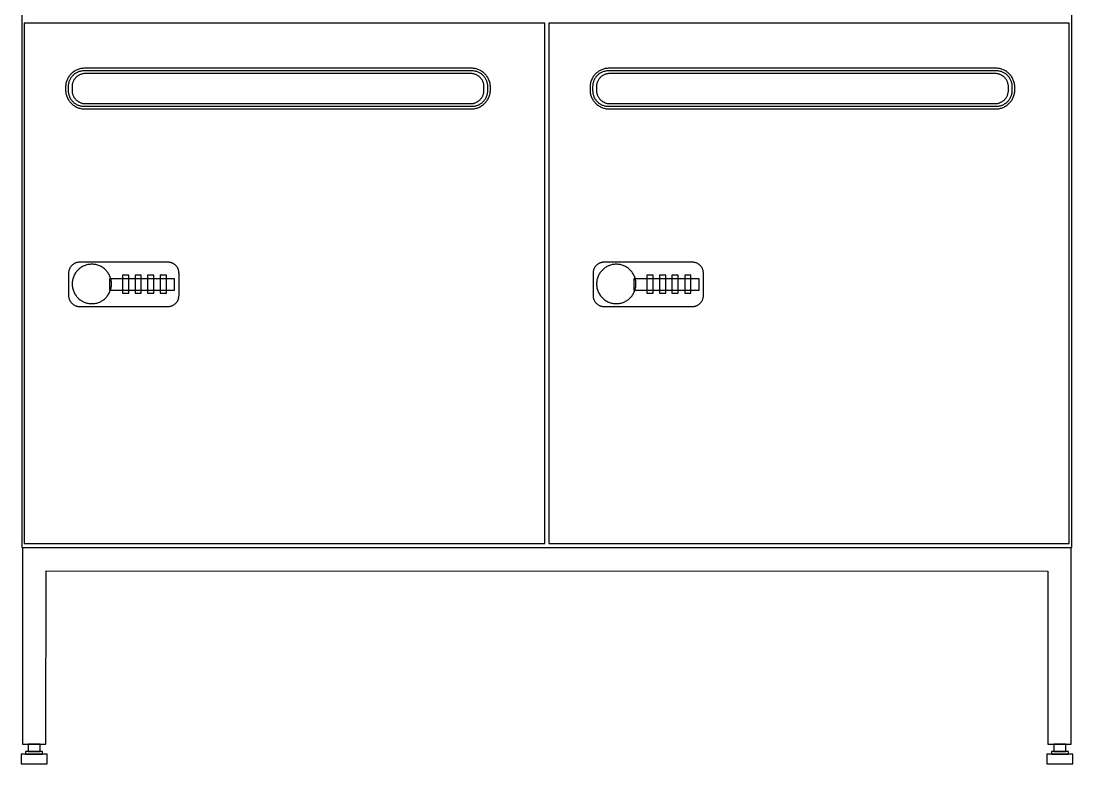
# Model space of a CAD drawing. Header units: millimetres. Extents: x 1075 to 13200, y 678 to 7235.
# Drawn here: x 8339 to 9141, y 1023 to 1589 of the extents above; entities that cross this region are included whole.
import ezdxf

# ---------------------------------------------------------------- set-up
doc = ezdxf.new("R2010")
doc.units = ezdxf.units.MM

msp = doc.modelspace()

# ---------------------------------------------------------------- linework, layer by layer
at = {"color": 0}
for points in [[(9140.53, 2787.76, 0), (8339.53, 2787.76, 0), (8339.53, 1187.76, 0), (9140.53, 1187.76, 0)], [(8738.53, 1587.76, 0), (8341.53, 1587.76, 0), (8341.53, 1190.76, 0), (8738.53, 1190.76, 0)], [(9138.53, 1587.76, 0), (8741.53, 1587.76, 0), (8741.53, 1190.76, 0), (9138.53, 1190.76, 0)], [(8697.03, 1538.74, 0), (8697.02, 1539.49, 0), (8696.96, 1540.23, 0), (8696.87, 1540.95, 0), (8696.74, 1541.67, 0), (8696.58, 1542.37, 0), (8696.38, 1543.06, 0), (8696.15, 1543.73, 0), (8695.89, 1544.39, 0), (8695.6, 1545.03, 0), (8695.28, 1545.66, 0), (8694.93, 1546.27, 0), (8694.55, 1546.86, 0), (8694.15, 1547.43, 0), (8693.72, 1547.97, 0), (8693.26, 1548.5, 0), (8692.78, 1549.01, 0), (8692.28, 1549.49, 0), (8691.75, 1549.94, 0), (8691.2, 1550.37, 0), (8690.63, 1550.78, 0), (8690.04, 1551.16, 0), (8689.43, 1551.51, 0), (8688.81, 1551.83, 0), (8688.16, 1552.12, 0), (8687.5, 1552.38, 0), (8686.83, 1552.61, 0), (8686.14, 1552.8, 0), (8685.44, 1552.97, 0), (8684.72, 1553.09, 0), (8684, 1553.19, 0), (8683.26, 1553.24, 0), (8682.51, 1553.26, 0), (8387.55, 1553.26, 0), (8386.81, 1553.24, 0), (8386.07, 1553.19, 0), (8385.35, 1553.09, 0), (8384.63, 1552.97, 0), (8383.93, 1552.8, 0), (8383.24, 1552.61, 0), (8382.57, 1552.38, 0), (8381.91, 1552.12, 0), (8381.26, 1551.83, 0), (8380.64, 1551.51, 0), (8380.03, 1551.16, 0), (8379.44, 1550.78, 0), (8378.87, 1550.37, 0), (8378.32, 1549.94, 0), (8377.79, 1549.49, 0), (8377.29, 1549.01, 0), (8376.81, 1548.5, 0), (8376.35, 1547.97, 0), (8375.92, 1547.43, 0), (8375.52, 1546.86, 0), (8375.14, 1546.27, 0), (8374.79, 1545.66, 0), (8374.47, 1545.03, 0), (8374.18, 1544.39, 0), (8373.92, 1543.73, 0), (8373.69, 1543.06, 0), (8373.49, 1542.37, 0), (8373.33, 1541.67, 0), (8373.2, 1540.95, 0), (8373.11, 1540.23, 0), (8373.05, 1539.49, 0), (8373.03, 1538.74, 0), (8373.03, 1536.78, 0), (8373.05, 1536.04, 0), (8373.11, 1535.3, 0), (8373.2, 1534.57, 0), (8373.33, 1533.86, 0), (8373.49, 1533.16, 0), (8373.69, 1532.47, 0), (8373.92, 1531.79, 0), (8374.18, 1531.13, 0), (8374.47, 1530.49, 0), (8374.79, 1529.86, 0), (8375.14, 1529.26, 0), (8375.52, 1528.67, 0), (8375.92, 1528.1, 0), (8376.35, 1527.55, 0), (8376.81, 1527.02, 0), (8377.29, 1526.52, 0), (8377.79, 1526.04, 0), (8378.32, 1525.58, 0), (8378.87, 1525.15, 0), (8379.44, 1524.74, 0), (8380.03, 1524.37, 0), (8380.64, 1524.02, 0), (8381.26, 1523.69, 0), (8381.91, 1523.4, 0), (8382.57, 1523.14, 0), (8383.24, 1522.92, 0), (8383.93, 1522.72, 0), (8384.63, 1522.56, 0), (8385.35, 1522.43, 0), (8386.07, 1522.34, 0), (8386.81, 1522.28, 0), (8387.55, 1522.26, 0), (8682.51, 1522.26, 0), (8683.26, 1522.28, 0), (8684, 1522.34, 0), (8684.72, 1522.43, 0), (8685.44, 1522.56, 0), (8686.14, 1522.72, 0), (8686.83, 1522.92, 0), (8687.5, 1523.14, 0), (8688.16, 1523.4, 0), (8688.81, 1523.69, 0), (8689.43, 1524.02, 0), (8690.04, 1524.37, 0), (8690.63, 1524.74, 0), (8691.2, 1525.15, 0), (8691.75, 1525.58, 0), (8692.28, 1526.04, 0), (8692.78, 1526.52, 0), (8693.26, 1527.02, 0), (8693.72, 1527.55, 0), (8694.15, 1528.1, 0), (8694.55, 1528.67, 0), (8694.93, 1529.26, 0), (8695.28, 1529.86, 0), (8695.6, 1530.49, 0), (8695.89, 1531.13, 0), (8696.15, 1531.79, 0), (8696.38, 1532.47, 0), (8696.58, 1533.16, 0), (8696.74, 1533.86, 0), (8696.87, 1534.57, 0), (8696.96, 1535.3, 0), (8697.02, 1536.04, 0), (8697.03, 1536.78, 0)], [(8695.03, 1539.26, 0), (8695.02, 1539.88, 0), (8694.97, 1540.49, 0), (8694.9, 1541.09, 0), (8694.79, 1541.68, 0), (8694.66, 1542.26, 0), (8694.49, 1542.83, 0), (8694.31, 1543.39, 0), (8694.09, 1543.93, 0), (8693.85, 1544.46, 0), (8693.59, 1544.98, 0), (8693.3, 1545.48, 0), (8692.98, 1545.97, 0), (8692.65, 1546.44, 0), (8692.29, 1546.89, 0), (8691.92, 1547.33, 0), (8691.52, 1547.74, 0), (8691.1, 1548.14, 0), (8690.67, 1548.52, 0), (8690.21, 1548.88, 0), (8689.74, 1549.21, 0), (8689.25, 1549.52, 0), (8688.75, 1549.81, 0), (8688.23, 1550.08, 0), (8687.7, 1550.32, 0), (8687.16, 1550.53, 0), (8686.6, 1550.72, 0), (8686.03, 1550.88, 0), (8685.45, 1551.02, 0), (8684.86, 1551.12, 0), (8684.26, 1551.2, 0), (8683.65, 1551.25, 0), (8683.03, 1551.26, 0), (8387.03, 1551.26, 0), (8386.42, 1551.25, 0), (8385.81, 1551.2, 0), (8385.21, 1551.12, 0), (8384.62, 1551.02, 0), (8384.04, 1550.88, 0), (8383.47, 1550.72, 0), (8382.91, 1550.53, 0), (8382.37, 1550.32, 0), (8381.84, 1550.08, 0), (8381.32, 1549.81, 0), (8380.82, 1549.52, 0), (8380.33, 1549.21, 0), (8379.86, 1548.88, 0), (8379.4, 1548.52, 0), (8378.97, 1548.14, 0), (8378.55, 1547.74, 0), (8378.15, 1547.33, 0), (8377.78, 1546.89, 0), (8377.42, 1546.44, 0), (8377.09, 1545.97, 0), (8376.77, 1545.48, 0), (8376.48, 1544.98, 0), (8376.22, 1544.46, 0), (8375.98, 1543.93, 0), (8375.76, 1543.39, 0), (8375.57, 1542.83, 0), (8375.41, 1542.26, 0), (8375.28, 1541.68, 0), (8375.17, 1541.09, 0), (8375.1, 1540.49, 0), (8375.05, 1539.88, 0), (8375.03, 1539.26, 0), (8375.03, 1536.26, 0), (8375.05, 1535.64, 0), (8375.1, 1535.04, 0), (8375.17, 1534.44, 0), (8375.28, 1533.84, 0), (8375.41, 1533.26, 0), (8375.57, 1532.7, 0), (8375.76, 1532.14, 0), (8375.98, 1531.59, 0), (8376.22, 1531.06, 0), (8376.48, 1530.54, 0), (8376.77, 1530.04, 0), (8377.09, 1529.56, 0), (8377.42, 1529.08, 0), (8377.78, 1528.63, 0), (8378.15, 1528.2, 0), (8378.55, 1527.78, 0), (8378.97, 1527.38, 0), (8379.4, 1527, 0), (8379.86, 1526.65, 0), (8380.33, 1526.31, 0), (8380.82, 1526, 0), (8381.32, 1525.71, 0), (8381.84, 1525.45, 0), (8382.37, 1525.21, 0), (8382.91, 1524.99, 0), (8383.47, 1524.8, 0), (8384.04, 1524.64, 0), (8384.62, 1524.51, 0), (8385.21, 1524.4, 0), (8385.81, 1524.32, 0), (8386.42, 1524.28, 0), (8387.03, 1524.26, 0), (8683.03, 1524.26, 0), (8683.65, 1524.28, 0), (8684.26, 1524.32, 0), (8684.86, 1524.4, 0), (8685.45, 1524.51, 0), (8686.03, 1524.64, 0), (8686.6, 1524.8, 0), (8687.16, 1524.99, 0), (8687.7, 1525.21, 0), (8688.23, 1525.45, 0), (8688.75, 1525.71, 0), (8689.25, 1526, 0), (8689.74, 1526.31, 0), (8690.21, 1526.65, 0), (8690.67, 1527, 0), (8691.1, 1527.38, 0), (8691.52, 1527.78, 0), (8691.92, 1528.2, 0), (8692.29, 1528.63, 0), (8692.65, 1529.08, 0), (8692.98, 1529.56, 0), (8693.3, 1530.04, 0), (8693.59, 1530.54, 0), (8693.85, 1531.06, 0), (8694.09, 1531.59, 0), (8694.31, 1532.14, 0), (8694.49, 1532.7, 0), (8694.66, 1533.26, 0), (8694.79, 1533.84, 0), (8694.9, 1534.44, 0), (8694.97, 1535.04, 0), (8695.02, 1535.64, 0), (8695.03, 1536.26, 0)], [(8692.14, 1539.07, 0), (8692.13, 1539.59, 0), (8692.09, 1540.11, 0), (8692.03, 1540.61, 0), (8691.94, 1541.11, 0), (8691.82, 1541.61, 0), (8691.69, 1542.09, 0), (8691.53, 1542.56, 0), (8691.34, 1543.02, 0), (8691.14, 1543.47, 0), (8690.92, 1543.91, 0), (8690.67, 1544.34, 0), (8690.41, 1544.75, 0), (8690.12, 1545.15, 0), (8689.82, 1545.53, 0), (8689.5, 1545.9, 0), (8689.16, 1546.25, 0), (8688.81, 1546.59, 0), (8688.44, 1546.91, 0), (8688.06, 1547.21, 0), (8687.66, 1547.49, 0), (8687.25, 1547.76, 0), (8686.82, 1548, 0), (8686.38, 1548.23, 0), (8685.93, 1548.43, 0), (8685.47, 1548.61, 0), (8685, 1548.77, 0), (8684.52, 1548.91, 0), (8684.03, 1549.03, 0), (8683.53, 1549.11, 0), (8683.02, 1549.18, 0), (8682.5, 1549.22, 0), (8681.98, 1549.23, 0), (8388.09, 1549.23, 0), (8387.57, 1549.22, 0), (8387.05, 1549.18, 0), (8386.54, 1549.11, 0), (8386.04, 1549.03, 0), (8385.55, 1548.91, 0), (8385.07, 1548.77, 0), (8384.6, 1548.61, 0), (8384.14, 1548.43, 0), (8383.69, 1548.23, 0), (8383.25, 1548, 0), (8382.82, 1547.76, 0), (8382.41, 1547.49, 0), (8382.01, 1547.21, 0), (8381.63, 1546.91, 0), (8381.26, 1546.59, 0), (8380.9, 1546.25, 0), (8380.57, 1545.9, 0), (8380.25, 1545.53, 0), (8379.95, 1545.15, 0), (8379.66, 1544.75, 0), (8379.4, 1544.34, 0), (8379.15, 1543.91, 0), (8378.93, 1543.47, 0), (8378.73, 1543.02, 0), (8378.54, 1542.56, 0), (8378.38, 1542.09, 0), (8378.25, 1541.61, 0), (8378.13, 1541.11, 0), (8378.04, 1540.61, 0), (8377.98, 1540.11, 0), (8377.94, 1539.59, 0), (8377.93, 1539.07, 0), (8377.93, 1536.46, 0), (8377.94, 1535.93, 0), (8377.98, 1535.42, 0), (8378.04, 1534.91, 0), (8378.13, 1534.41, 0), (8378.25, 1533.92, 0), (8378.38, 1533.44, 0), (8378.54, 1532.96, 0), (8378.73, 1532.5, 0), (8378.93, 1532.05, 0), (8379.15, 1531.61, 0), (8379.4, 1531.19, 0), (8379.66, 1530.78, 0), (8379.95, 1530.38, 0), (8380.25, 1529.99, 0), (8380.57, 1529.62, 0), (8380.9, 1529.27, 0), (8381.26, 1528.93, 0), (8381.63, 1528.61, 0), (8382.01, 1528.31, 0), (8382.41, 1528.03, 0), (8382.82, 1527.76, 0), (8383.25, 1527.52, 0), (8383.69, 1527.29, 0), (8384.14, 1527.09, 0), (8384.6, 1526.91, 0), (8385.07, 1526.75, 0), (8385.55, 1526.61, 0), (8386.04, 1526.5, 0), (8386.54, 1526.41, 0), (8387.05, 1526.34, 0), (8387.57, 1526.3, 0), (8388.09, 1526.29, 0), (8681.98, 1526.29, 0), (8682.5, 1526.3, 0), (8683.02, 1526.34, 0), (8683.53, 1526.41, 0), (8684.03, 1526.5, 0), (8684.52, 1526.61, 0), (8685, 1526.75, 0), (8685.47, 1526.91, 0), (8685.93, 1527.09, 0), (8686.38, 1527.29, 0), (8686.82, 1527.52, 0), (8687.25, 1527.76, 0), (8687.66, 1528.03, 0), (8688.06, 1528.31, 0), (8688.44, 1528.61, 0), (8688.81, 1528.93, 0), (8689.16, 1529.27, 0), (8689.5, 1529.62, 0), (8689.82, 1529.99, 0), (8690.12, 1530.38, 0), (8690.41, 1530.78, 0), (8690.67, 1531.19, 0), (8690.92, 1531.61, 0), (8691.14, 1532.05, 0), (8691.34, 1532.5, 0), (8691.53, 1532.96, 0), (8691.69, 1533.44, 0), (8691.82, 1533.92, 0), (8691.94, 1534.41, 0), (8692.03, 1534.91, 0), (8692.09, 1535.42, 0), (8692.13, 1535.93, 0), (8692.14, 1536.46, 0)], [(9097.03, 1538.74, 0), (9097.02, 1539.49, 0), (9096.96, 1540.23, 0), (9096.87, 1540.95, 0), (9096.74, 1541.67, 0), (9096.58, 1542.37, 0), (9096.38, 1543.06, 0), (9096.15, 1543.73, 0), (9095.89, 1544.39, 0), (9095.6, 1545.03, 0), (9095.28, 1545.66, 0), (9094.93, 1546.27, 0), (9094.55, 1546.86, 0), (9094.15, 1547.43, 0), (9093.72, 1547.97, 0), (9093.26, 1548.5, 0), (9092.78, 1549.01, 0), (9092.28, 1549.49, 0), (9091.75, 1549.94, 0), (9091.2, 1550.37, 0), (9090.63, 1550.78, 0), (9090.04, 1551.16, 0), (9089.43, 1551.51, 0), (9088.81, 1551.83, 0), (9088.16, 1552.12, 0), (9087.5, 1552.38, 0), (9086.83, 1552.61, 0), (9086.14, 1552.8, 0), (9085.44, 1552.97, 0), (9084.72, 1553.09, 0), (9084, 1553.19, 0), (9083.26, 1553.24, 0), (9082.51, 1553.26, 0), (8787.55, 1553.26, 0), (8786.81, 1553.24, 0), (8786.07, 1553.19, 0), (8785.35, 1553.09, 0), (8784.63, 1552.97, 0), (8783.93, 1552.8, 0), (8783.24, 1552.61, 0), (8782.57, 1552.38, 0), (8781.91, 1552.12, 0), (8781.26, 1551.83, 0), (8780.64, 1551.51, 0), (8780.03, 1551.16, 0), (8779.44, 1550.78, 0), (8778.87, 1550.37, 0), (8778.32, 1549.94, 0), (8777.79, 1549.49, 0), (8777.29, 1549.01, 0), (8776.81, 1548.5, 0), (8776.35, 1547.97, 0), (8775.92, 1547.43, 0), (8775.52, 1546.86, 0), (8775.14, 1546.27, 0), (8774.79, 1545.66, 0), (8774.47, 1545.03, 0), (8774.18, 1544.39, 0), (8773.92, 1543.73, 0), (8773.69, 1543.06, 0), (8773.49, 1542.37, 0), (8773.33, 1541.67, 0), (8773.2, 1540.95, 0), (8773.11, 1540.23, 0), (8773.05, 1539.49, 0), (8773.03, 1538.74, 0), (8773.03, 1536.78, 0), (8773.05, 1536.04, 0), (8773.11, 1535.3, 0), (8773.2, 1534.57, 0), (8773.33, 1533.86, 0), (8773.49, 1533.16, 0), (8773.69, 1532.47, 0), (8773.92, 1531.79, 0), (8774.18, 1531.13, 0), (8774.47, 1530.49, 0), (8774.79, 1529.86, 0), (8775.14, 1529.26, 0), (8775.52, 1528.67, 0), (8775.92, 1528.1, 0), (8776.35, 1527.55, 0), (8776.81, 1527.02, 0), (8777.29, 1526.52, 0), (8777.79, 1526.04, 0), (8778.32, 1525.58, 0), (8778.87, 1525.15, 0), (8779.44, 1524.74, 0), (8780.03, 1524.37, 0), (8780.64, 1524.02, 0), (8781.26, 1523.69, 0), (8781.91, 1523.4, 0), (8782.57, 1523.14, 0), (8783.24, 1522.92, 0), (8783.93, 1522.72, 0), (8784.63, 1522.56, 0), (8785.35, 1522.43, 0), (8786.07, 1522.34, 0), (8786.81, 1522.28, 0), (8787.55, 1522.26, 0), (9082.51, 1522.26, 0), (9083.26, 1522.28, 0), (9084, 1522.34, 0), (9084.72, 1522.43, 0), (9085.44, 1522.56, 0), (9086.14, 1522.72, 0), (9086.83, 1522.92, 0), (9087.5, 1523.14, 0), (9088.16, 1523.4, 0), (9088.81, 1523.69, 0), (9089.43, 1524.02, 0), (9090.04, 1524.37, 0), (9090.63, 1524.74, 0), (9091.2, 1525.15, 0), (9091.75, 1525.58, 0), (9092.28, 1526.04, 0), (9092.78, 1526.52, 0), (9093.26, 1527.02, 0), (9093.72, 1527.55, 0), (9094.15, 1528.1, 0), (9094.55, 1528.67, 0), (9094.93, 1529.26, 0), (9095.28, 1529.86, 0), (9095.6, 1530.49, 0), (9095.89, 1531.13, 0), (9096.15, 1531.79, 0), (9096.38, 1532.47, 0), (9096.58, 1533.16, 0), (9096.74, 1533.86, 0), (9096.87, 1534.57, 0), (9096.96, 1535.3, 0), (9097.02, 1536.04, 0), (9097.03, 1536.78, 0)], [(9095.03, 1539.26, 0), (9095.02, 1539.88, 0), (9094.97, 1540.49, 0), (9094.9, 1541.09, 0), (9094.79, 1541.68, 0), (9094.66, 1542.26, 0), (9094.49, 1542.83, 0), (9094.31, 1543.39, 0), (9094.09, 1543.93, 0), (9093.85, 1544.46, 0), (9093.59, 1544.98, 0), (9093.3, 1545.48, 0), (9092.98, 1545.97, 0), (9092.65, 1546.44, 0), (9092.29, 1546.89, 0), (9091.92, 1547.33, 0), (9091.52, 1547.74, 0), (9091.1, 1548.14, 0), (9090.67, 1548.52, 0), (9090.21, 1548.88, 0), (9089.74, 1549.21, 0), (9089.25, 1549.52, 0), (9088.75, 1549.81, 0), (9088.23, 1550.08, 0), (9087.7, 1550.32, 0), (9087.16, 1550.53, 0), (9086.6, 1550.72, 0), (9086.03, 1550.88, 0), (9085.45, 1551.02, 0), (9084.86, 1551.12, 0), (9084.26, 1551.2, 0), (9083.65, 1551.25, 0), (9083.03, 1551.26, 0), (8787.03, 1551.26, 0), (8786.42, 1551.25, 0), (8785.81, 1551.2, 0), (8785.21, 1551.12, 0), (8784.62, 1551.02, 0), (8784.04, 1550.88, 0), (8783.47, 1550.72, 0), (8782.91, 1550.53, 0), (8782.37, 1550.32, 0), (8781.84, 1550.08, 0), (8781.32, 1549.81, 0), (8780.82, 1549.52, 0), (8780.33, 1549.21, 0), (8779.86, 1548.88, 0), (8779.4, 1548.52, 0), (8778.97, 1548.14, 0), (8778.55, 1547.74, 0), (8778.15, 1547.33, 0), (8777.78, 1546.89, 0), (8777.42, 1546.44, 0), (8777.09, 1545.97, 0), (8776.77, 1545.48, 0), (8776.48, 1544.98, 0), (8776.22, 1544.46, 0), (8775.98, 1543.93, 0), (8775.76, 1543.39, 0), (8775.57, 1542.83, 0), (8775.41, 1542.26, 0), (8775.28, 1541.68, 0), (8775.17, 1541.09, 0), (8775.1, 1540.49, 0), (8775.05, 1539.88, 0), (8775.03, 1539.26, 0), (8775.03, 1536.26, 0), (8775.05, 1535.64, 0), (8775.1, 1535.04, 0), (8775.17, 1534.44, 0), (8775.28, 1533.84, 0), (8775.41, 1533.26, 0), (8775.57, 1532.7, 0), (8775.76, 1532.14, 0), (8775.98, 1531.59, 0), (8776.22, 1531.06, 0), (8776.48, 1530.54, 0), (8776.77, 1530.04, 0), (8777.09, 1529.56, 0), (8777.42, 1529.08, 0), (8777.78, 1528.63, 0), (8778.15, 1528.2, 0), (8778.55, 1527.78, 0), (8778.97, 1527.38, 0), (8779.4, 1527, 0), (8779.86, 1526.65, 0), (8780.33, 1526.31, 0), (8780.82, 1526, 0), (8781.32, 1525.71, 0), (8781.84, 1525.45, 0), (8782.37, 1525.21, 0), (8782.91, 1524.99, 0), (8783.47, 1524.8, 0), (8784.04, 1524.64, 0), (8784.62, 1524.51, 0), (8785.21, 1524.4, 0), (8785.81, 1524.32, 0), (8786.42, 1524.28, 0), (8787.03, 1524.26, 0), (9083.03, 1524.26, 0), (9083.65, 1524.28, 0), (9084.26, 1524.32, 0), (9084.86, 1524.4, 0), (9085.45, 1524.51, 0), (9086.03, 1524.64, 0), (9086.6, 1524.8, 0), (9087.16, 1524.99, 0), (9087.7, 1525.21, 0), (9088.23, 1525.45, 0), (9088.75, 1525.71, 0), (9089.25, 1526, 0), (9089.74, 1526.31, 0), (9090.21, 1526.65, 0), (9090.67, 1527, 0), (9091.1, 1527.38, 0), (9091.52, 1527.78, 0), (9091.92, 1528.2, 0), (9092.29, 1528.63, 0), (9092.65, 1529.08, 0), (9092.98, 1529.56, 0), (9093.3, 1530.04, 0), (9093.59, 1530.54, 0), (9093.85, 1531.06, 0), (9094.09, 1531.59, 0), (9094.31, 1532.14, 0), (9094.49, 1532.7, 0), (9094.66, 1533.26, 0), (9094.79, 1533.84, 0), (9094.9, 1534.44, 0), (9094.97, 1535.04, 0), (9095.02, 1535.64, 0), (9095.03, 1536.26, 0)], [(9092.14, 1539.07, 0), (9092.13, 1539.59, 0), (9092.09, 1540.11, 0), (9092.03, 1540.61, 0), (9091.94, 1541.11, 0), (9091.82, 1541.61, 0), (9091.69, 1542.09, 0), (9091.53, 1542.56, 0), (9091.34, 1543.02, 0), (9091.14, 1543.47, 0), (9090.92, 1543.91, 0), (9090.67, 1544.34, 0), (9090.41, 1544.75, 0), (9090.12, 1545.15, 0), (9089.82, 1545.53, 0), (9089.5, 1545.9, 0), (9089.16, 1546.25, 0), (9088.81, 1546.59, 0), (9088.44, 1546.91, 0), (9088.06, 1547.21, 0), (9087.66, 1547.49, 0), (9087.25, 1547.76, 0), (9086.82, 1548, 0), (9086.38, 1548.23, 0), (9085.93, 1548.43, 0), (9085.47, 1548.61, 0), (9085, 1548.77, 0), (9084.52, 1548.91, 0), (9084.03, 1549.03, 0), (9083.53, 1549.11, 0), (9083.02, 1549.18, 0), (9082.5, 1549.22, 0), (9081.98, 1549.23, 0), (8788.09, 1549.23, 0), (8787.57, 1549.22, 0), (8787.05, 1549.18, 0), (8786.54, 1549.11, 0), (8786.04, 1549.03, 0), (8785.55, 1548.91, 0), (8785.07, 1548.77, 0), (8784.6, 1548.61, 0), (8784.14, 1548.43, 0), (8783.69, 1548.23, 0), (8783.25, 1548, 0), (8782.82, 1547.76, 0), (8782.41, 1547.49, 0), (8782.01, 1547.21, 0), (8781.63, 1546.91, 0), (8781.26, 1546.59, 0), (8780.9, 1546.25, 0), (8780.57, 1545.9, 0), (8780.25, 1545.53, 0), (8779.95, 1545.15, 0), (8779.66, 1544.75, 0), (8779.4, 1544.34, 0), (8779.15, 1543.91, 0), (8778.93, 1543.47, 0), (8778.73, 1543.02, 0), (8778.54, 1542.56, 0), (8778.38, 1542.09, 0), (8778.25, 1541.61, 0), (8778.13, 1541.11, 0), (8778.04, 1540.61, 0), (8777.98, 1540.11, 0), (8777.94, 1539.59, 0), (8777.93, 1539.07, 0), (8777.93, 1536.46, 0), (8777.94, 1535.93, 0), (8777.98, 1535.42, 0), (8778.04, 1534.91, 0), (8778.13, 1534.41, 0), (8778.25, 1533.92, 0), (8778.38, 1533.44, 0), (8778.54, 1532.96, 0), (8778.73, 1532.5, 0), (8778.93, 1532.05, 0), (8779.15, 1531.61, 0), (8779.4, 1531.19, 0), (8779.66, 1530.78, 0), (8779.95, 1530.38, 0), (8780.25, 1529.99, 0), (8780.57, 1529.62, 0), (8780.9, 1529.27, 0), (8781.26, 1528.93, 0), (8781.63, 1528.61, 0), (8782.01, 1528.31, 0), (8782.41, 1528.03, 0), (8782.82, 1527.76, 0), (8783.25, 1527.52, 0), (8783.69, 1527.29, 0), (8784.14, 1527.09, 0), (8784.6, 1526.91, 0), (8785.07, 1526.75, 0), (8785.55, 1526.61, 0), (8786.04, 1526.5, 0), (8786.54, 1526.41, 0), (8787.05, 1526.34, 0), (8787.57, 1526.3, 0), (8788.09, 1526.29, 0), (9081.98, 1526.29, 0), (9082.5, 1526.3, 0), (9083.02, 1526.34, 0), (9083.53, 1526.41, 0), (9084.03, 1526.5, 0), (9084.52, 1526.61, 0), (9085, 1526.75, 0), (9085.47, 1526.91, 0), (9085.93, 1527.09, 0), (9086.38, 1527.29, 0), (9086.82, 1527.52, 0), (9087.25, 1527.76, 0), (9087.66, 1528.03, 0), (9088.06, 1528.31, 0), (9088.44, 1528.61, 0), (9088.81, 1528.93, 0), (9089.16, 1529.27, 0), (9089.5, 1529.62, 0), (9089.82, 1529.99, 0), (9090.12, 1530.38, 0), (9090.41, 1530.78, 0), (9090.67, 1531.19, 0), (9090.92, 1531.61, 0), (9091.14, 1532.05, 0), (9091.34, 1532.5, 0), (9091.53, 1532.96, 0), (9091.69, 1533.44, 0), (9091.82, 1533.92, 0), (9091.94, 1534.41, 0), (9092.03, 1534.91, 0), (9092.09, 1535.42, 0), (9092.13, 1535.93, 0), (9092.14, 1536.46, 0)], [(8459.53, 1396.92, 0.48), (8459.51, 1397.35, 0.48), (8459.48, 1397.78, 0.48), (8459.43, 1398.2, 0.48), (8459.35, 1398.61, 0.48), (8459.26, 1399.02, 0.48), (8459.15, 1399.42, 0.48), (8459.02, 1399.81, 0.48), (8458.86, 1400.19, 0.48), (8458.7, 1400.56, 0.48), (8458.51, 1400.92, 0.48), (8458.31, 1401.27, 0.48), (8458.09, 1401.61, 0.48), (8457.86, 1401.94, 0.48), (8457.61, 1402.26, 0.48), (8457.34, 1402.57, 0.48), (8457.06, 1402.86, 0.48), (8456.77, 1403.14, 0.48), (8456.47, 1403.4, 0.48), (8456.15, 1403.65, 0.48), (8455.82, 1403.88, 0.48), (8455.48, 1404.1, 0.48), (8455.13, 1404.3, 0.48), (8454.77, 1404.49, 0.48), (8454.39, 1404.66, 0.48), (8454.01, 1404.81, 0.48), (8453.62, 1404.94, 0.48), (8453.22, 1405.05, 0.48), (8452.82, 1405.15, 0.48), (8452.4, 1405.22, 0.48), (8451.98, 1405.28, 0.48), (8451.56, 1405.31, 0.48), (8451.13, 1405.32, 0.48), (8383.7, 1405.32, 0.48), (8383.27, 1405.31, 0.48), (8382.84, 1405.28, 0.48), (8382.42, 1405.22, 0.48), (8382.01, 1405.15, 0.48), (8381.6, 1405.05, 0.48), (8381.21, 1404.94, 0.48), (8380.82, 1404.81, 0.48), (8380.43, 1404.66, 0.48), (8380.06, 1404.49, 0.48), (8379.7, 1404.3, 0.48), (8379.35, 1404.1, 0.48), (8379.01, 1403.88, 0.48), (8378.68, 1403.65, 0.48), (8378.36, 1403.4, 0.48), (8378.06, 1403.14, 0.48), (8377.76, 1402.86, 0.48), (8377.49, 1402.57, 0.48), (8377.22, 1402.26, 0.48), (8376.97, 1401.94, 0.48), (8376.74, 1401.61, 0.48), (8376.52, 1401.27, 0.48), (8376.32, 1400.92, 0.48), (8376.13, 1400.56, 0.48), (8375.96, 1400.19, 0.48), (8375.81, 1399.81, 0.48), (8375.68, 1399.42, 0.48), (8375.57, 1399.02, 0.48), (8375.47, 1398.61, 0.48), (8375.4, 1398.2, 0.48), (8375.35, 1397.78, 0.48), (8375.31, 1397.35, 0.48), (8375.3, 1396.92, 0.48), (8375.3, 1379.95, 0.48), (8375.31, 1379.52, 0.48), (8375.35, 1379.09, 0.48), (8375.4, 1378.67, 0.48), (8375.47, 1378.26, 0.48), (8375.57, 1377.85, 0.48), (8375.68, 1377.46, 0.48), (8375.81, 1377.07, 0.48), (8375.96, 1376.68, 0.48), (8376.13, 1376.31, 0.48), (8376.32, 1375.95, 0.48), (8376.52, 1375.6, 0.48), (8376.74, 1375.26, 0.48), (8376.97, 1374.93, 0.48), (8377.22, 1374.61, 0.48), (8377.49, 1374.31, 0.48), (8377.76, 1374.01, 0.48), (8378.06, 1373.74, 0.48), (8378.36, 1373.47, 0.48), (8378.68, 1373.22, 0.48), (8379.01, 1372.99, 0.48), (8379.35, 1372.77, 0.48), (8379.7, 1372.57, 0.48), (8380.06, 1372.38, 0.48), (8380.43, 1372.21, 0.48), (8380.82, 1372.06, 0.48), (8381.21, 1371.93, 0.48), (8381.6, 1371.82, 0.48), (8382.01, 1371.72, 0.48), (8382.42, 1371.65, 0.48), (8382.84, 1371.6, 0.48), (8383.27, 1371.56, 0.48), (8383.7, 1371.55, 0.48), (8451.13, 1371.55, 0.48), (8451.56, 1371.56, 0.48), (8451.98, 1371.6, 0.48), (8452.4, 1371.65, 0.48), (8452.82, 1371.72, 0.48), (8453.22, 1371.82, 0.48), (8453.62, 1371.93, 0.48), (8454.01, 1372.06, 0.48), (8454.39, 1372.21, 0.48), (8454.77, 1372.38, 0.48), (8455.13, 1372.57, 0.48), (8455.48, 1372.77, 0.48), (8455.82, 1372.99, 0.48), (8456.15, 1373.22, 0.48), (8456.47, 1373.47, 0.48), (8456.77, 1373.74, 0.48), (8457.06, 1374.01, 0.48), (8457.34, 1374.31, 0.48), (8457.61, 1374.61, 0.48), (8457.86, 1374.93, 0.48), (8458.09, 1375.26, 0.48), (8458.31, 1375.6, 0.48), (8458.51, 1375.95, 0.48), (8458.7, 1376.31, 0.48), (8458.86, 1376.68, 0.48), (8459.02, 1377.07, 0.48), (8459.15, 1377.46, 0.48), (8459.26, 1377.85, 0.48), (8459.35, 1378.26, 0.48), (8459.43, 1378.67, 0.48), (8459.48, 1379.09, 0.48), (8459.51, 1379.52, 0.48), (8459.53, 1379.95, 0.48)], [(8859.53, 1396.92, 0.48), (8859.51, 1397.35, 0.48), (8859.48, 1397.78, 0.48), (8859.43, 1398.2, 0.48), (8859.35, 1398.61, 0.48), (8859.26, 1399.02, 0.48), (8859.15, 1399.42, 0.48), (8859.02, 1399.81, 0.48), (8858.86, 1400.19, 0.48), (8858.7, 1400.56, 0.48), (8858.51, 1400.92, 0.48), (8858.31, 1401.27, 0.48), (8858.09, 1401.61, 0.48), (8857.86, 1401.94, 0.48), (8857.61, 1402.26, 0.48), (8857.34, 1402.57, 0.48), (8857.06, 1402.86, 0.48), (8856.77, 1403.14, 0.48), (8856.47, 1403.4, 0.48), (8856.15, 1403.65, 0.48), (8855.82, 1403.88, 0.48), (8855.48, 1404.1, 0.48), (8855.13, 1404.3, 0.48), (8854.77, 1404.49, 0.48), (8854.39, 1404.66, 0.48), (8854.01, 1404.81, 0.48), (8853.62, 1404.94, 0.48), (8853.22, 1405.05, 0.48), (8852.82, 1405.15, 0.48), (8852.4, 1405.22, 0.48), (8851.98, 1405.28, 0.48), (8851.56, 1405.31, 0.48), (8851.13, 1405.32, 0.48), (8783.7, 1405.32, 0.48), (8783.27, 1405.31, 0.48), (8782.84, 1405.28, 0.48), (8782.42, 1405.22, 0.48), (8782.01, 1405.15, 0.48), (8781.6, 1405.05, 0.48), (8781.21, 1404.94, 0.48), (8780.82, 1404.81, 0.48), (8780.43, 1404.66, 0.48), (8780.06, 1404.49, 0.48), (8779.7, 1404.3, 0.48), (8779.35, 1404.1, 0.48), (8779.01, 1403.88, 0.48), (8778.68, 1403.65, 0.48), (8778.36, 1403.4, 0.48), (8778.06, 1403.14, 0.48), (8777.76, 1402.86, 0.48), (8777.49, 1402.57, 0.48), (8777.22, 1402.26, 0.48), (8776.97, 1401.94, 0.48), (8776.74, 1401.61, 0.48), (8776.52, 1401.27, 0.48), (8776.32, 1400.92, 0.48), (8776.13, 1400.56, 0.48), (8775.96, 1400.19, 0.48), (8775.81, 1399.81, 0.48), (8775.68, 1399.42, 0.48), (8775.57, 1399.02, 0.48), (8775.47, 1398.61, 0.48), (8775.4, 1398.2, 0.48), (8775.35, 1397.78, 0.48), (8775.31, 1397.35, 0.48), (8775.3, 1396.92, 0.48), (8775.3, 1379.95, 0.48), (8775.31, 1379.52, 0.48), (8775.35, 1379.09, 0.48), (8775.4, 1378.67, 0.48), (8775.47, 1378.26, 0.48), (8775.57, 1377.85, 0.48), (8775.68, 1377.46, 0.48), (8775.81, 1377.07, 0.48), (8775.96, 1376.68, 0.48), (8776.13, 1376.31, 0.48), (8776.32, 1375.95, 0.48), (8776.52, 1375.6, 0.48), (8776.74, 1375.26, 0.48), (8776.97, 1374.93, 0.48), (8777.22, 1374.61, 0.48), (8777.49, 1374.31, 0.48), (8777.76, 1374.01, 0.48), (8778.06, 1373.74, 0.48), (8778.36, 1373.47, 0.48), (8778.68, 1373.22, 0.48), (8779.01, 1372.99, 0.48), (8779.35, 1372.77, 0.48), (8779.7, 1372.57, 0.48), (8780.06, 1372.38, 0.48), (8780.43, 1372.21, 0.48), (8780.82, 1372.06, 0.48), (8781.21, 1371.93, 0.48), (8781.6, 1371.82, 0.48), (8782.01, 1371.72, 0.48), (8782.42, 1371.65, 0.48), (8782.84, 1371.6, 0.48), (8783.27, 1371.56, 0.48), (8783.7, 1371.55, 0.48), (8851.13, 1371.55, 0.48), (8851.56, 1371.56, 0.48), (8851.98, 1371.6, 0.48), (8852.4, 1371.65, 0.48), (8852.82, 1371.72, 0.48), (8853.22, 1371.82, 0.48), (8853.62, 1371.93, 0.48), (8854.01, 1372.06, 0.48), (8854.39, 1372.21, 0.48), (8854.77, 1372.38, 0.48), (8855.13, 1372.57, 0.48), (8855.48, 1372.77, 0.48), (8855.82, 1372.99, 0.48), (8856.15, 1373.22, 0.48), (8856.47, 1373.47, 0.48), (8856.77, 1373.74, 0.48), (8857.06, 1374.01, 0.48), (8857.34, 1374.31, 0.48), (8857.61, 1374.61, 0.48), (8857.86, 1374.93, 0.48), (8858.09, 1375.26, 0.48), (8858.31, 1375.6, 0.48), (8858.51, 1375.95, 0.48), (8858.7, 1376.31, 0.48), (8858.86, 1376.68, 0.48), (8859.02, 1377.07, 0.48), (8859.15, 1377.46, 0.48), (8859.26, 1377.85, 0.48), (8859.35, 1378.26, 0.48), (8859.43, 1378.67, 0.48), (8859.48, 1379.09, 0.48), (8859.51, 1379.52, 0.48), (8859.53, 1379.95, 0.48)], [(8408.03, 1388.76, 0.48), (8408.01, 1389.53, 0.48), (8407.96, 1390.29, 0.48), (8407.86, 1391.04, 0.48), (8407.73, 1391.78, 0.48), (8407.56, 1392.51, 0.48), (8407.36, 1393.22, 0.48), (8407.12, 1393.92, 0.48), (8406.85, 1394.6, 0.48), (8406.55, 1395.26, 0.48), (8406.22, 1395.91, 0.48), (8405.86, 1396.54, 0.48), (8405.47, 1397.15, 0.48), (8405.05, 1397.74, 0.48), (8404.6, 1398.3, 0.48), (8404.13, 1398.85, 0.48), (8403.64, 1399.37, 0.48), (8403.11, 1399.87, 0.48), (8402.57, 1400.34, 0.48), (8402, 1400.78, 0.48), (8401.41, 1401.2, 0.48), (8400.8, 1401.59, 0.48), (8400.18, 1401.95, 0.48), (8399.53, 1402.29, 0.48), (8398.86, 1402.59, 0.48), (8398.18, 1402.86, 0.48), (8397.49, 1403.09, 0.48), (8396.77, 1403.29, 0.48), (8396.05, 1403.46, 0.48), (8395.31, 1403.59, 0.48), (8394.56, 1403.69, 0.48), (8393.8, 1403.75, 0.48), (8393.03, 1403.77, 0.48), (8392.25, 1403.75, 0.48), (8391.49, 1403.69, 0.48), (8390.74, 1403.59, 0.48), (8390, 1403.46, 0.48), (8389.28, 1403.29, 0.48), (8388.57, 1403.09, 0.48), (8387.87, 1402.86, 0.48), (8387.19, 1402.59, 0.48), (8386.52, 1402.29, 0.48), (8385.88, 1401.95, 0.48), (8385.25, 1401.59, 0.48), (8384.64, 1401.2, 0.48), (8384.05, 1400.78, 0.48), (8383.48, 1400.34, 0.48), (8382.94, 1399.87, 0.48), (8382.42, 1399.37, 0.48), (8381.92, 1398.85, 0.48), (8381.45, 1398.3, 0.48), (8381, 1397.74, 0.48), (8380.58, 1397.15, 0.48), (8380.19, 1396.54, 0.48), (8379.83, 1395.91, 0.48), (8379.5, 1395.26, 0.48), (8379.2, 1394.6, 0.48), (8378.93, 1393.92, 0.48), (8378.69, 1393.22, 0.48), (8378.49, 1392.51, 0.48), (8378.32, 1391.78, 0.48), (8378.19, 1391.04, 0.48), (8378.1, 1390.29, 0.48), (8378.04, 1389.53, 0.48), (8378.02, 1388.76, 0.48), (8378.04, 1387.99, 0.48), (8378.1, 1387.23, 0.48), (8378.19, 1386.48, 0.48), (8378.32, 1385.74, 0.48), (8378.49, 1385.01, 0.48), (8378.69, 1384.3, 0.48), (8378.93, 1383.6, 0.48), (8379.2, 1382.92, 0.48), (8379.5, 1382.26, 0.48), (8379.83, 1381.61, 0.48), (8380.19, 1380.98, 0.48), (8380.58, 1380.37, 0.48), (8381, 1379.78, 0.48), (8381.45, 1379.22, 0.48), (8381.92, 1378.67, 0.48), (8382.42, 1378.15, 0.48), (8382.94, 1377.65, 0.48), (8383.48, 1377.18, 0.48), (8384.05, 1376.74, 0.48), (8384.64, 1376.32, 0.48), (8385.25, 1375.93, 0.48), (8385.88, 1375.56, 0.48), (8386.52, 1375.23, 0.48), (8387.19, 1374.93, 0.48), (8387.87, 1374.66, 0.48), (8388.57, 1374.43, 0.48), (8389.28, 1374.22, 0.48), (8390, 1374.06, 0.48), (8390.74, 1373.92, 0.48), (8391.49, 1373.83, 0.48), (8392.25, 1373.77, 0.48), (8393.03, 1373.75, 0.48), (8393.8, 1373.77, 0.48), (8394.56, 1373.83, 0.48), (8395.31, 1373.92, 0.48), (8396.05, 1374.06, 0.48), (8396.77, 1374.22, 0.48), (8397.49, 1374.43, 0.48), (8398.18, 1374.66, 0.48), (8398.86, 1374.93, 0.48), (8399.53, 1375.23, 0.48), (8400.18, 1375.56, 0.48), (8400.8, 1375.93, 0.48), (8401.41, 1376.32, 0.48), (8402, 1376.74, 0.48), (8402.57, 1377.18, 0.48), (8403.11, 1377.65, 0.48), (8403.64, 1378.15, 0.48), (8404.13, 1378.67, 0.48), (8404.6, 1379.22, 0.48), (8405.05, 1379.78, 0.48), (8405.47, 1380.37, 0.48), (8405.86, 1380.98, 0.48), (8406.22, 1381.61, 0.48), (8406.55, 1382.26, 0.48), (8406.85, 1382.92, 0.48), (8407.12, 1383.6, 0.48), (8407.36, 1384.3, 0.48), (8407.56, 1385.01, 0.48), (8407.73, 1385.74, 0.48), (8407.86, 1386.48, 0.48), (8407.96, 1387.23, 0.48), (8408.01, 1387.99, 0.48)], [(8808.03, 1388.76, 0.48), (8808.01, 1389.53, 0.48), (8807.96, 1390.29, 0.48), (8807.86, 1391.04, 0.48), (8807.73, 1391.78, 0.48), (8807.56, 1392.51, 0.48), (8807.36, 1393.22, 0.48), (8807.12, 1393.92, 0.48), (8806.85, 1394.6, 0.48), (8806.55, 1395.26, 0.48), (8806.22, 1395.91, 0.48), (8805.86, 1396.54, 0.48), (8805.47, 1397.15, 0.48), (8805.05, 1397.74, 0.48), (8804.6, 1398.3, 0.48), (8804.13, 1398.85, 0.48), (8803.64, 1399.37, 0.48), (8803.11, 1399.87, 0.48), (8802.57, 1400.34, 0.48), (8802, 1400.78, 0.48), (8801.41, 1401.2, 0.48), (8800.8, 1401.59, 0.48), (8800.18, 1401.95, 0.48), (8799.53, 1402.29, 0.48), (8798.86, 1402.59, 0.48), (8798.18, 1402.86, 0.48), (8797.49, 1403.09, 0.48), (8796.77, 1403.29, 0.48), (8796.05, 1403.46, 0.48), (8795.31, 1403.59, 0.48), (8794.56, 1403.69, 0.48), (8793.8, 1403.75, 0.48), (8793.03, 1403.77, 0.48), (8792.25, 1403.75, 0.48), (8791.49, 1403.69, 0.48), (8790.74, 1403.59, 0.48), (8790, 1403.46, 0.48), (8789.28, 1403.29, 0.48), (8788.57, 1403.09, 0.48), (8787.87, 1402.86, 0.48), (8787.19, 1402.59, 0.48), (8786.52, 1402.29, 0.48), (8785.88, 1401.95, 0.48), (8785.25, 1401.59, 0.48), (8784.64, 1401.2, 0.48), (8784.05, 1400.78, 0.48), (8783.48, 1400.34, 0.48), (8782.94, 1399.87, 0.48), (8782.42, 1399.37, 0.48), (8781.92, 1398.85, 0.48), (8781.45, 1398.3, 0.48), (8781, 1397.74, 0.48), (8780.58, 1397.15, 0.48), (8780.19, 1396.54, 0.48), (8779.83, 1395.91, 0.48), (8779.5, 1395.26, 0.48), (8779.2, 1394.6, 0.48), (8778.93, 1393.92, 0.48), (8778.69, 1393.22, 0.48), (8778.49, 1392.51, 0.48), (8778.32, 1391.78, 0.48), (8778.19, 1391.04, 0.48), (8778.1, 1390.29, 0.48), (8778.04, 1389.53, 0.48), (8778.02, 1388.76, 0.48), (8778.04, 1387.99, 0.48), (8778.1, 1387.23, 0.48), (8778.19, 1386.48, 0.48), (8778.32, 1385.74, 0.48), (8778.49, 1385.01, 0.48), (8778.69, 1384.3, 0.48), (8778.93, 1383.6, 0.48), (8779.2, 1382.92, 0.48), (8779.5, 1382.26, 0.48), (8779.83, 1381.61, 0.48), (8780.19, 1380.98, 0.48), (8780.58, 1380.37, 0.48), (8781, 1379.78, 0.48), (8781.45, 1379.22, 0.48), (8781.92, 1378.67, 0.48), (8782.42, 1378.15, 0.48), (8782.94, 1377.65, 0.48), (8783.48, 1377.18, 0.48), (8784.05, 1376.74, 0.48), (8784.64, 1376.32, 0.48), (8785.25, 1375.93, 0.48), (8785.88, 1375.56, 0.48), (8786.52, 1375.23, 0.48), (8787.19, 1374.93, 0.48), (8787.87, 1374.66, 0.48), (8788.57, 1374.43, 0.48), (8789.28, 1374.22, 0.48), (8790, 1374.06, 0.48), (8790.74, 1373.92, 0.48), (8791.49, 1373.83, 0.48), (8792.25, 1373.77, 0.48), (8793.03, 1373.75, 0.48), (8793.8, 1373.77, 0.48), (8794.56, 1373.83, 0.48), (8795.31, 1373.92, 0.48), (8796.05, 1374.06, 0.48), (8796.77, 1374.22, 0.48), (8797.49, 1374.43, 0.48), (8798.18, 1374.66, 0.48), (8798.86, 1374.93, 0.48), (8799.53, 1375.23, 0.48), (8800.18, 1375.56, 0.48), (8800.8, 1375.93, 0.48), (8801.41, 1376.32, 0.48), (8802, 1376.74, 0.48), (8802.57, 1377.18, 0.48), (8803.11, 1377.65, 0.48), (8803.64, 1378.15, 0.48), (8804.13, 1378.67, 0.48), (8804.6, 1379.22, 0.48), (8805.05, 1379.78, 0.48), (8805.47, 1380.37, 0.48), (8805.86, 1380.98, 0.48), (8806.22, 1381.61, 0.48), (8806.55, 1382.26, 0.48), (8806.85, 1382.92, 0.48), (8807.12, 1383.6, 0.48), (8807.36, 1384.3, 0.48), (8807.56, 1385.01, 0.48), (8807.73, 1385.74, 0.48), (8807.86, 1386.48, 0.48), (8807.96, 1387.23, 0.48), (8808.01, 1387.99, 0.48)], [(8456.16, 1392.77, 0.48), (8406.48, 1392.77, 0.48), (8406.48, 1383.97, 0.48), (8456.16, 1383.97, 0.48)], [(8421.23, 1395.36, 0.48), (8416.48, 1395.36, 0.48), (8416.48, 1381.64, 0.48), (8421.23, 1381.64, 0.48)], [(8430.75, 1395.36, 0.48), (8425.99, 1395.36, 0.48), (8425.99, 1381.64, 0.48), (8430.75, 1381.64, 0.48)], [(8440.28, 1395.36, 0.48), (8435.53, 1395.36, 0.48), (8435.53, 1381.64, 0.48), (8440.28, 1381.64, 0.48)], [(8450.01, 1395.36, 0.48), (8445.25, 1395.36, 0.48), (8445.25, 1381.64, 0.48), (8450.01, 1381.64, 0.48)], [(8856.16, 1392.77, 0.48), (8806.48, 1392.77, 0.48), (8806.48, 1383.97, 0.48), (8856.16, 1383.97, 0.48)], [(8821.23, 1395.36, 0.48), (8816.48, 1395.36, 0.48), (8816.48, 1381.64, 0.48), (8821.23, 1381.64, 0.48)], [(8830.75, 1395.36, 0.48), (8825.99, 1395.36, 0.48), (8825.99, 1381.64, 0.48), (8830.75, 1381.64, 0.48)], [(8840.28, 1395.36, 0.48), (8835.53, 1395.36, 0.48), (8835.53, 1381.64, 0.48), (8840.28, 1381.64, 0.48)], [(8850.01, 1395.36, 0.48), (8845.25, 1395.36, 0.48), (8845.25, 1381.64, 0.48), (8850.01, 1381.64, 0.48)], [(9140, 1037.85, 0.29), (9140, 1187.75, 0.19), (8340.2, 1187.51, 0.29), (8340.2, 1037.85, 0.29), (8358, 1037.85, 0.29), (8358.14, 1169.85, 0.29), (9122.2, 1169.71, 0.29), (9122.2, 1037.85, 0.29)], [(8353.62, 1037.75, 0.24), (8344.46, 1037.75, 0.24), (8344.46, 1032.28, 0.24), (8353.62, 1032.28, 0.24)], [(9135.96, 1037.75, 0.24), (9126.8, 1037.75, 0.24), (9126.8, 1032.28, 0.24), (9135.96, 1032.28, 0.24)], [(8359.04, 1030.26, 0.24), (8339.04, 1030.26, 0.24), (8339.04, 1022.67, 0.24), (8359.04, 1022.67, 0.24)], [(8355.52, 1032.28, 0.24), (8342.55, 1032.28, 0.24), (8342.55, 1030.18, 0.24), (8355.52, 1030.18, 0.24)], [(9141.38, 1030.26, 0.24), (9121.38, 1030.26, 0.24), (9121.38, 1022.67, 0.24), (9141.38, 1022.67, 0.24)], [(9137.87, 1032.28, 0.24), (9124.9, 1032.28, 0.24), (9124.9, 1030.18, 0.24), (9137.87, 1030.18, 0.24)]]:
    msp.add_polyline3d(points, close=True, dxfattribs=at)

doc.saveas('drawing.dxf')
